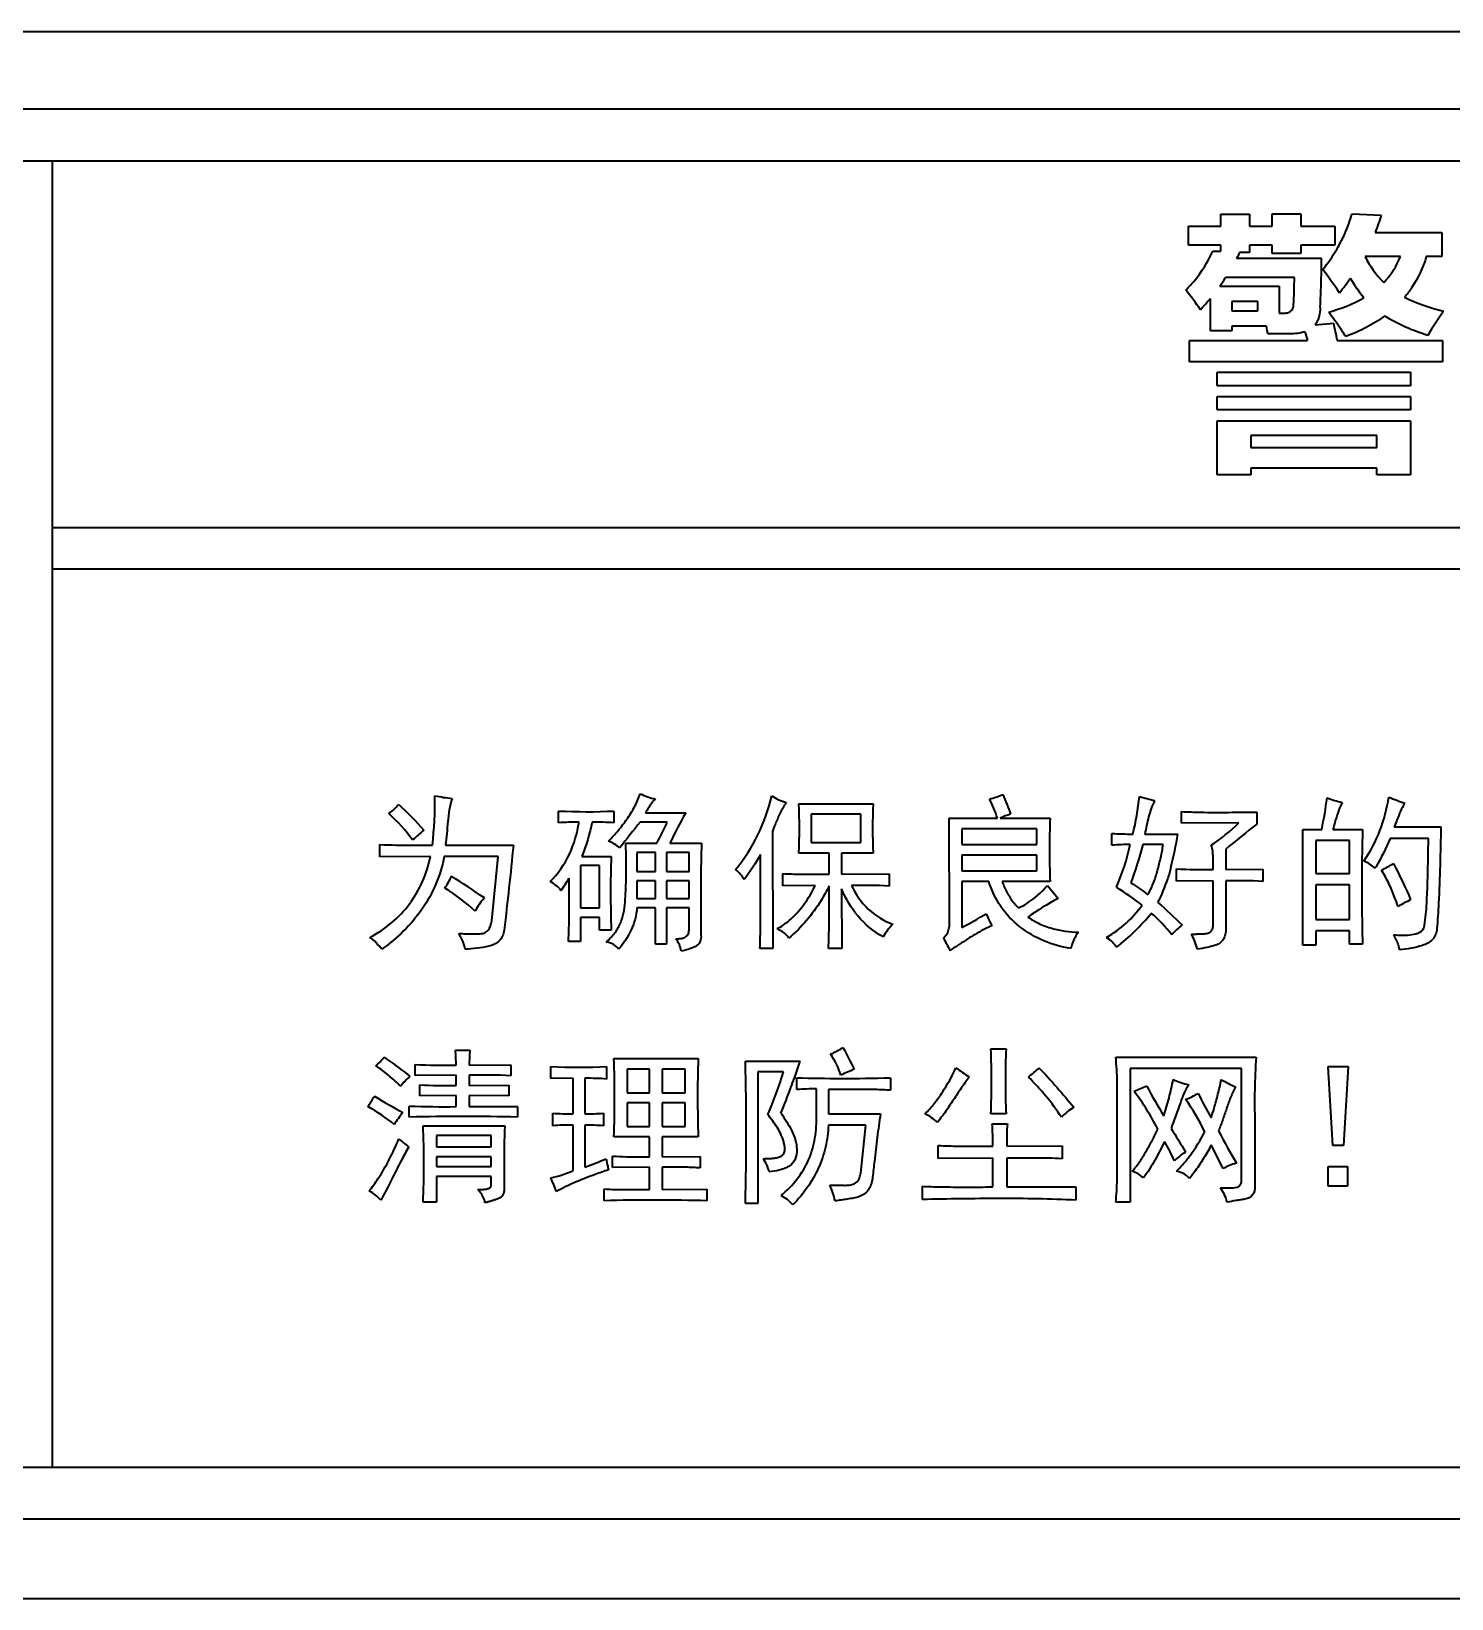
# Model space of a CAD drawing. Header units: millimetres. Extents: x 32496 to 166256, y 3504 to 23939.
# Drawn here: x 43091.1 to 43118.28, y 11585.08 to 11615.08 of the extents above; entities that cross this region are included whole.
import ezdxf

# ---------------------------------------------------------------- set-up
doc = ezdxf.new("R2010")
doc.units = ezdxf.units.MM
doc.layers.get('0').update_dxf_attribs({"lineweight": 35})

msp = doc.modelspace()

# ---------------------------------------------------------------- linework, layer by layer
at = {"linetype": 'Continuous'}
for p, q in [((43066.14, 11615.075), (43148.14, 11615.075)), ((43066.069, 11613.593), (43148.21, 11613.593)), ((43148.21, 11612.593), (43066.069, 11612.593)), ((43091.501, 11612.593), (43091.501, 11605.578)), ((43113.861, 11611.345), (43113.861, 11611.575)), ((43113.861, 11611.575), (43114.412, 11611.575)), ((43114.412, 11611.575), (43114.412, 11611.345)), ((43114.843, 11611.345), (43114.843, 11611.581)), ((43114.843, 11611.581), (43115.394, 11611.581)), ((43115.394, 11611.581), (43115.394, 11611.345)), ((43116.371, 11611.581), (43116.931, 11611.556)), ((43113.24, 11610.985), (43113.24, 11611.345)), ((43113.24, 11611.345), (43113.861, 11611.345)), ((43114.412, 11611.345), (43114.843, 11611.345)), ((43115.394, 11611.345), (43116.045, 11611.345)), ((43116.045, 11611.345), (43116.045, 11610.985)), ((43116.812, 11611.225), (43118.089, 11611.225)), ((43118.089, 11611.225), (43118.089, 11610.764)), ((43113.861, 11610.985), (43113.24, 11610.985)), ((43113.861, 11610.869), (43113.861, 11610.985)), ((43114.412, 11610.985), (43114.412, 11610.844)), ((43114.843, 11610.985), (43114.412, 11610.985)), ((43114.843, 11610.824), (43114.843, 11610.985)), ((43115.394, 11610.985), (43115.394, 11610.824)), ((43116.045, 11610.985), (43115.394, 11610.985)), ((43113.706, 11610.869), (43113.861, 11610.869)), ((43114.161, 11610.734), (43115.789, 11610.734)), ((43114.412, 11610.844), (43114.217, 11610.844)), ((43115.394, 11610.824), (43114.843, 11610.824)), ((43117.297, 11610.764), (43116.621, 11610.764)), ((43118.089, 11610.764), (43117.793, 11610.764)), ((43115.268, 11610.363), (43113.951, 11610.363)), ((43113.841, 11610.198), (43114.978, 11610.198)), ((43114.978, 11610.198), (43114.978, 11609.682)), ((43113.66, 11609.341), (43113.66, 11609.962)), ((43114.071, 11609.902), (43114.071, 11609.727)), ((43114.567, 11609.902), (43114.071, 11609.902)), ((43114.071, 11609.727), (43114.567, 11609.727)), ((43114.567, 11609.727), (43114.567, 11609.902)), ((43114.071, 11609.431), (43114.071, 11609.341)), ((43114.732, 11609.431), (43114.071, 11609.431)), ((43115.664, 11609.461), (43116.02, 11609.492)), ((43113.264, 11608.75), (43113.264, 11609.161)), ((43113.264, 11609.161), (43115.519, 11609.161)), ((43114.071, 11609.341), (43113.66, 11609.341)), ((43115.179, 11609.286), (43114.762, 11609.286)), ((43116.09, 11609.161), (43118.104, 11609.161)), ((43118.104, 11609.161), (43118.104, 11608.75)), ((43118.104, 11608.75), (43113.264, 11608.75)), ((43113.791, 11608.289), (43113.791, 11608.55)), ((43113.791, 11608.55), (43117.488, 11608.55)), ((43117.488, 11608.55), (43117.488, 11608.289)), ((43117.488, 11608.289), (43113.791, 11608.289)), ((43113.791, 11607.828), (43113.791, 11608.089)), ((43113.791, 11608.089), (43117.488, 11608.089)), ((43117.488, 11608.089), (43117.488, 11607.828)), ((43117.488, 11607.828), (43113.791, 11607.828)), ((43113.791, 11606.586), (43113.791, 11607.618)), ((43113.791, 11607.618), (43117.488, 11607.618)), ((43117.488, 11607.618), (43117.488, 11606.586)), ((43114.432, 11607.337), (43114.432, 11607.107)), ((43116.847, 11607.337), (43114.432, 11607.337)), ((43116.847, 11607.107), (43116.847, 11607.337)), ((43114.432, 11607.107), (43116.847, 11607.107)), ((43114.432, 11606.717), (43114.432, 11606.586)), ((43116.847, 11606.717), (43114.432, 11606.717)), ((43116.847, 11606.586), (43116.847, 11606.717)), ((43114.432, 11606.586), (43113.791, 11606.586)), ((43117.488, 11606.586), (43116.847, 11606.586)), ((43091.501, 11605.578), (43091.501, 11604.778)), ((43091.501, 11605.578), (43148.64, 11605.578)), ((43091.501, 11604.778), (43091.501, 11587.594)), ((43148.64, 11604.778), (43091.501, 11604.778)), ((43101.189, 11599.926), (43101.189, 11600.152)), ((43102.248, 11600.152), (43102.248, 11599.926)), ((43102.853, 11600.115), (43103.622, 11600.115)), ((43105.785, 11600.291), (43107.21, 11600.291)), ((43113.111, 11599.919), (43113.111, 11600.14)), ((43114.548, 11600.128), (43114.548, 11599.901)), ((43103.269, 11599.938), (43102.752, 11599.938)), ((43106.025, 11600.089), (43106.025, 11599.547)), ((43106.97, 11600.089), (43106.025, 11600.089)), ((43106.97, 11599.547), (43106.97, 11600.089)), ((43108.667, 11597.947), (43108.66, 11600.014)), ((43108.66, 11600.014), (43109.587, 11600.014)), ((43108.906, 11599.812), (43108.906, 11599.51)), ((43110.343, 11599.812), (43108.906, 11599.812)), ((43109.637, 11600.014), (43110.595, 11600.014)), ((43110.343, 11599.51), (43110.343, 11599.812)), ((43114.208, 11599.926), (43113.111, 11599.919)), ((43117.178, 11599.85), (43118.072, 11599.85)), ((43097.766, 11599.276), (43097.766, 11599.51)), ((43102.475, 11599.535), (43103.067, 11599.535)), ((43103.32, 11599.535), (43103.925, 11599.535)), ((43105.281, 11599.762), (43105.287, 11597.518)), ((43106.025, 11599.547), (43106.97, 11599.547)), ((43108.906, 11599.51), (43110.343, 11599.51)), ((43111.775, 11599.497), (43111.775, 11599.724)), ((43112.758, 11599.51), (43112.368, 11599.51)), ((43112.405, 11599.711), (43113.036, 11599.711)), ((43115.431, 11597.581), (43115.431, 11599.799)), ((43115.431, 11599.799), (43115.791, 11599.799)), ((43115.678, 11599.585), (43115.678, 11598.955)), ((43116.321, 11599.585), (43115.678, 11599.585)), ((43116.006, 11599.799), (43116.572, 11599.799)), ((43116.321, 11598.955), (43116.321, 11599.585)), ((43117.833, 11599.623), (43117.102, 11599.623)), ((43098.736, 11599.283), (43097.766, 11599.276)), ((43098.395, 11599.497), (43098.436, 11599.497)), ((43098.395, 11599.497), (43098.436, 11599.497)), ((43100.035, 11599.283), (43099.001, 11599.283)), ((43099.026, 11599.497), (43100.324, 11599.497)), ((43099.909, 11598.047), (43100.035, 11599.283)), ((43101.631, 11599.283), (43102.198, 11599.283)), ((43102.689, 11599.358), (43102.689, 11598.993)), ((43103.043, 11599.358), (43102.689, 11599.358)), ((43103.043, 11598.993), (43103.043, 11599.358)), ((43103.257, 11599.358), (43103.257, 11598.993)), ((43103.685, 11599.358), (43103.257, 11599.358)), ((43103.685, 11598.993), (43103.685, 11599.358)), ((43106.365, 11599.346), (43105.785, 11599.346)), ((43106.365, 11598.942), (43106.365, 11599.346)), ((43106.605, 11599.346), (43106.605, 11598.942)), ((43107.21, 11599.346), (43106.605, 11599.346)), ((43108.906, 11599.308), (43108.906, 11599.006)), ((43110.343, 11599.308), (43108.906, 11599.308)), ((43110.343, 11599.006), (43110.343, 11599.308)), ((43113.956, 11599.421), (43113.956, 11599.03)), ((43101.606, 11599.106), (43101.606, 11598.3)), ((43101.971, 11599.106), (43101.606, 11599.106)), ((43101.971, 11598.3), (43101.971, 11599.106)), ((43102.689, 11598.993), (43103.043, 11598.993)), ((43103.257, 11598.993), (43103.685, 11598.993)), ((43105.483, 11598.722), (43105.483, 11598.955)), ((43106.605, 11598.942), (43107.512, 11598.949)), ((43107.512, 11598.949), (43107.512, 11598.716)), ((43108.906, 11599.006), (43110.343, 11599.006)), ((43113.01, 11598.81), (43113.01, 11599.043)), ((43113.956, 11599.03), (43114.662, 11599.037)), ((43114.662, 11599.037), (43114.662, 11598.804)), ((43115.678, 11598.955), (43116.321, 11598.955)), ((43116.561, 11599.195), (43116.56, 11599.104)), ((43116.561, 11599.195), (43116.56, 11599.104)), ((43102.689, 11598.816), (43102.689, 11598.476)), ((43103.043, 11598.816), (43102.689, 11598.816)), ((43103.043, 11598.476), (43103.043, 11598.816)), ((43103.257, 11598.816), (43103.257, 11598.476)), ((43103.685, 11598.816), (43103.257, 11598.816)), ((43103.685, 11598.476), (43103.685, 11598.816)), ((43106.1, 11598.728), (43105.483, 11598.722)), ((43106.605, 11598.665), (43106.611, 11597.518)), ((43108.906, 11598.804), (43108.906, 11597.921)), ((43109.423, 11598.804), (43108.906, 11598.804)), ((43110.595, 11598.804), (43109.675, 11598.804)), ((43110.545, 11598.728), (43110.747, 11598.476)), ((43113.716, 11598.816), (43113.01, 11598.81)), ((43113.716, 11598.01), (43113.716, 11598.816)), ((43113.956, 11598.816), (43113.956, 11597.909)), ((43115.678, 11598.741), (43115.678, 11598.073)), ((43116.321, 11598.741), (43115.678, 11598.741)), ((43116.321, 11598.073), (43116.321, 11598.741)), ((43102.689, 11598.476), (43103.043, 11598.476)), ((43103.257, 11598.476), (43103.685, 11598.476)), ((43101.606, 11598.3), (43101.971, 11598.3)), ((43101.606, 11598.111), (43101.606, 11597.657)), ((43101.971, 11598.111), (43101.606, 11598.111)), ((43101.971, 11597.871), (43101.971, 11598.111)), ((43103.043, 11598.3), (43102.689, 11598.3)), ((43103.043, 11597.606), (43103.043, 11598.3)), ((43103.257, 11598.3), (43103.257, 11597.606)), ((43103.685, 11598.3), (43103.257, 11598.3)), ((43103.685, 11597.871), (43103.685, 11598.3)), ((43115.678, 11598.073), (43116.321, 11598.073)), ((43102.198, 11597.871), (43101.971, 11597.871)), ((43115.678, 11597.859), (43115.678, 11597.581)), ((43116.321, 11597.859), (43115.678, 11597.859)), ((43116.321, 11597.606), (43116.321, 11597.859)), ((43101.606, 11597.657), (43101.379, 11597.657)), ((43103.257, 11597.606), (43103.043, 11597.606)), ((43105.287, 11597.518), (43105.042, 11597.518)), ((43106.611, 11597.518), (43106.352, 11597.518)), ((43115.678, 11597.581), (43115.431, 11597.581)), ((43116.572, 11597.606), (43116.321, 11597.606)), ((43109.461, 11595.602), (43109.751, 11595.602)), ((43099.215, 11595.577), (43099.493, 11595.577)), ((43102.248, 11595.413), (43103.862, 11595.413)), ((43104.764, 11595.362), (43105.81, 11595.362)), ((43111.851, 11595.438), (43114.536, 11595.438)), ((43098.446, 11595.092), (43098.446, 11595.3)), ((43099.228, 11595.098), (43098.446, 11595.092)), ((43099.228, 11594.896), (43099.228, 11595.098)), ((43099.48, 11595.287), (43100.274, 11595.293)), ((43099.48, 11595.098), (43099.48, 11594.896)), ((43100.274, 11595.293), (43100.274, 11595.085)), ((43101.038, 11595.029), (43101.038, 11595.262)), ((43101.467, 11595.035), (43101.038, 11595.029)), ((43101.467, 11594.354), (43101.467, 11595.035)), ((43101.694, 11595.035), (43101.694, 11594.354)), ((43102.109, 11595.262), (43102.109, 11595.022)), ((43102.5, 11595.211), (43102.5, 11594.757)), ((43102.929, 11595.211), (43102.5, 11595.211)), ((43102.929, 11594.757), (43102.929, 11595.211)), ((43103.168, 11595.211), (43103.168, 11594.757)), ((43103.609, 11595.211), (43103.168, 11595.211)), ((43103.609, 11594.757), (43103.609, 11595.211)), ((43105.003, 11595.161), (43105.003, 11592.64)), ((43105.495, 11595.161), (43105.003, 11595.161)), ((43105.706, 11595.061), (43105.697, 11595.034)), ((43105.707, 11595.061), (43105.697, 11595.034)), ((43105.747, 11594.82), (43105.747, 11595.047)), ((43107.537, 11595.047), (43107.537, 11594.808)), ((43112.128, 11595.224), (43112.128, 11592.665)), ((43114.258, 11595.224), (43112.128, 11595.224)), ((43114.258, 11593.093), (43114.258, 11595.224)), ((43116.006, 11593.749), (43115.917, 11595.262)), ((43115.917, 11595.262), (43116.295, 11595.262)), ((43116.295, 11595.262), (43116.207, 11593.749)), ((43098.535, 11594.701), (43098.535, 11594.909)), ((43099.228, 11594.707), (43098.535, 11594.701)), ((43099.228, 11594.493), (43099.228, 11594.707)), ((43099.48, 11594.896), (43100.236, 11594.902)), ((43099.48, 11594.705), (43099.48, 11594.493)), ((43100.236, 11594.699), (43099.48, 11594.705)), ((43100.236, 11594.902), (43100.236, 11594.699)), ((43102.5, 11594.757), (43102.929, 11594.757)), ((43103.168, 11594.757), (43103.609, 11594.757)), ((43106.125, 11594.329), (43106.125, 11594.833)), ((43106.352, 11594.82), (43106.352, 11594.354)), ((43111.876, 11593.093), (43111.876, 11594.972)), ((43098.333, 11594.291), (43098.333, 11594.505)), ((43099.48, 11594.493), (43100.4, 11594.499)), ((43100.4, 11594.499), (43100.4, 11594.291)), ((43102.5, 11594.569), (43102.5, 11594.115)), ((43102.929, 11594.569), (43102.5, 11594.569)), ((43102.929, 11594.115), (43102.929, 11594.569)), ((43103.168, 11594.569), (43103.168, 11594.115)), ((43103.609, 11594.569), (43103.168, 11594.569)), ((43103.609, 11594.115), (43103.609, 11594.569)), ((43098.598, 11594.127), (43100.161, 11594.127)), ((43101.076, 11594.127), (43101.076, 11594.367)), ((43101.467, 11593.27), (43101.467, 11594.14)), ((43101.694, 11594.14), (43101.694, 11593.333)), ((43102.047, 11594.367), (43102.047, 11594.127)), ((43102.5, 11594.115), (43102.929, 11594.115)), ((43103.168, 11594.115), (43103.609, 11594.115)), ((43106.352, 11594.354), (43107.348, 11594.354)), ((43107.071, 11594.14), (43106.352, 11594.14)), ((43106.97, 11593.22), (43107.071, 11594.14)), ((43109.751, 11594.354), (43109.461, 11594.354)), ((43109.486, 11594.165), (43109.776, 11594.165)), ((43098.85, 11593.938), (43098.85, 11593.724)), ((43099.896, 11593.938), (43098.85, 11593.938)), ((43099.896, 11593.724), (43099.896, 11593.938)), ((43102.929, 11593.913), (43102.248, 11593.913)), ((43102.929, 11593.535), (43102.929, 11593.913)), ((43103.168, 11593.913), (43103.168, 11593.535)), ((43103.862, 11593.913), (43103.168, 11593.913)), ((43098.85, 11593.724), (43099.896, 11593.724)), ((43098.85, 11593.535), (43098.85, 11593.346)), ((43099.896, 11593.535), (43098.85, 11593.535)), ((43099.896, 11593.346), (43099.896, 11593.535)), ((43102.223, 11593.327), (43102.223, 11593.547)), ((43103.168, 11593.535), (43103.899, 11593.541)), ((43103.899, 11593.541), (43103.899, 11593.32)), ((43108.452, 11593.503), (43108.452, 11593.749)), ((43109.499, 11593.51), (43108.452, 11593.503)), ((43109.499, 11592.955), (43109.499, 11593.51)), ((43109.763, 11593.737), (43110.822, 11593.743)), ((43109.763, 11593.51), (43109.763, 11592.955)), ((43110.822, 11593.743), (43110.822, 11593.497)), ((43113.905, 11593.308), (43113.678, 11593.762)), ((43116.207, 11593.749), (43116.006, 11593.749)), ((43098.85, 11593.346), (43099.896, 11593.346)), ((43102.929, 11593.333), (43102.223, 11593.327)), ((43102.929, 11592.905), (43102.929, 11593.333)), ((43103.168, 11593.333), (43103.168, 11592.905)), ((43115.917, 11592.968), (43115.917, 11593.346)), ((43115.917, 11593.346), (43116.283, 11593.346)), ((43116.283, 11593.346), (43116.283, 11592.968)), ((43098.85, 11593.157), (43098.85, 11592.665)), ((43099.896, 11593.157), (43098.85, 11593.157)), ((43099.896, 11592.98), (43099.896, 11593.157)), ((43102.059, 11592.69), (43102.059, 11592.917)), ((43103.168, 11592.905), (43104.026, 11592.911)), ((43104.026, 11592.911), (43104.026, 11592.69)), ((43108.15, 11592.715), (43108.15, 11592.968)), ((43109.763, 11592.955), (43111.087, 11592.961)), ((43111.087, 11592.961), (43111.087, 11592.703)), ((43116.283, 11592.968), (43115.917, 11592.968)), ((43098.85, 11592.665), (43098.598, 11592.665)), ((43105.003, 11592.64), (43104.764, 11592.64)), ((43112.128, 11592.665), (43111.851, 11592.665)), ((43090.701, 11587.594), (43091.501, 11587.594)), ((43091.501, 11587.594), (43148.21, 11587.594)), ((43148.21, 11586.594), (43066.069, 11586.594)), ((43148.14, 11585.075), (43066.14, 11585.075))]:
    msp.add_line(p, q, dxfattribs=at)
for centre, radius, start, end in [((43113.493, 11612.417), 2.997, 336.0743, 343.802), ((43113.522, 11612.404), 2.965, 330.6677, 336.0656), ((43113.545, 11612.391), 2.939, 323.5941, 330.6659), ((43088.958, 11610.977), 26.832, 359.0227, 359.482), ((43113.574, 11612.37), 2.903, 320.3693, 323.5875), ((43108.081, 11614.168), 6.995, 325.4251, 327.0507), ((43094.802, 11610.663), 20.469, 357.687, 359.1594), ((43088.821, 11610.98), 26.969, 357.4858, 358.8134), ((43089.011, 11610.976), 26.779, 358.8143, 359.0226), ((43111.494, 11613.703), 5.892, 321.8974, 325.3463), ((43110.142, 11607.551), 3.987, 33.4127, 40.1667), ((43104.056, 11618.229), 12.672, 317.9796, 319.278), ((43110.478, 11605.546), 6.851, 35.7583, 37.3438), ((43145.851, 11591.528), 33.167, 146.7334, 147.6908), ((43110.662, 11608.518), 4.171, 10.6111, 12.6487), ((43102.699, 11606.495), 13.654, 11.2584, 12.6774), ((43110.497, 11605.56), 6.828, 34.1688, 35.7597), ((43194.041, 11633.239), 82.131, 196.92737, 197.04773), ((43110.513, 11605.571), 6.808, 32.7875, 34.1672), ((43110.503, 11605.564), 6.82, 32.5725, 32.7878), ((43103.46, 11602.045), 1.717, 245.6676, 255.9429), ((43109.353, 11601.186), 6.586, 347.8472, 353.1864), ((43099.214, 11601.713), 4.426, 330.5233, 336.3632), ((43147.549, 11544.089), 74.143, 131.30395, 131.52509), ((43106.393, 11600.719), 6.719, 345.8097, 351.3751), ((43154.153, 11598.758), 37.595, 178.413, 179.3342), ((43098.514, 11655.564), 56.068, 269.9199, 270.2659), ((43084.622, 11576.208), 26.943, 55.7904, 57.3961), ((43158.371, 11598.714), 41.813, 179.4657, 181.5184), ((43111.076, 11602.378), 6.629, 329.9211, 330.1674), ((43066.524, 11620.662), 41.118, 327.5962, 327.9913), ((43110.081, 11599.731), 2.899, 332.69, 342.4166), ((43109.338, 11600.785), 4.109, 307.9232, 321.0033), ((43101.501, 11598.385), 0.951, 308.8101, 323.0423), ((43101.516, 11598.374), 0.933, 323.0737, 325.965), ((43115.783, 11601.386), 8.106, 206.8869, 208.7998), ((43094.446, 11594.978), 15.028, 357.6208, 2.3792), ((43089.634, 11600.753), 17.051, 340.4993, 341.5696), ((43094.293, 11590.009), 6.486, 51.3258, 51.8561), ((43097.102, 11597.793), 8.796, 336.8951, 342.5848), ((43088.854, 11601.031), 17.879, 339.8159, 340.4034), ((43106.695, 11624.251), 29.219, 268.1405, 269.7976), ((43106.681, 11618.858), 23.826, 269.7854, 272.0582), ((43115.879, 11598.677), 4.183, 241.2604, 245.5054), ((43087.25, 11601.622), 19.588, 338.2593, 339.8091), ((43115.093, 11588.279), 7.117, 111.8574, 113.949), ((43095.89, 11591.508), 3.41, 50.8488, 61.0813), ((43099.367, 11556.435), 37.871, 88.436, 91.564), ((43080.428, 11593.396), 18.184, 357.6964, 2.3036), ((43101.693, 11599.202), 4.848, 270.0076, 274.181), ((43101.693, 11589.29), 4.85, 85.82, 89.9913), ((43100.642, 11596.817), 3.868, 229.5151, 233.1085), ((43110.948, 11595.299), 2.904, 323.2352, 333.7401), ((43111.126, 11595.168), 2.683, 321.2549, 323.1885), ((43104.206, 11593.866), 2.14, 193.8762, 195.1876), ((43104.32, 11593.896), 2.257, 195.1815, 195.7697), ((43111.071, 11595.22), 2.759, 314.6645, 317.2512), ((43111.124, 11595.171), 2.687, 317.2443, 321.237), ((43094.706, 11590.259), 6.953, 22.0317, 24.4044)]:
    msp.add_arc(centre, radius, start, end, dxfattribs=at)
for points in [[(43116.931, 11611.556), (43116.895, 11611.444), (43116.856, 11611.334), (43116.812, 11611.225)], [(43114.217, 11610.844), (43114.201, 11610.806), (43114.183, 11610.769), (43114.161, 11610.734)], [(43116.621, 11610.764), (43116.713, 11610.583), (43116.831, 11610.41), (43116.977, 11610.268)], [(43116.977, 11610.268), (43117.114, 11610.409), (43117.225, 11610.581), (43117.297, 11610.764)], [(43116.13, 11610.067), (43116.028, 11610.221), (43115.924, 11610.373), (43115.81, 11610.519)], [(43116.596, 11609.977), (43116.499, 11610.093), (43116.414, 11610.221), (43116.341, 11610.353)], [(43115.925, 11609.702), (43116.158, 11609.766), (43116.388, 11609.854), (43116.596, 11609.977)], [(43117.378, 11609.988), (43117.61, 11609.866), (43117.863, 11609.781), (43118.119, 11609.722)], [(43116.997, 11609.627), (43116.772, 11609.459), (43116.515, 11609.332), (43116.251, 11609.236)], [(43117.819, 11609.256), (43117.532, 11609.347), (43117.25, 11609.465), (43116.997, 11609.627)], [(43115.469, 11609.326), (43115.376, 11609.296), (43115.276, 11609.285), (43115.179, 11609.286)], [(43098.774, 11599.497), (43098.811, 11599.811), (43098.825, 11600.127), (43098.824, 11600.442)], [(43098.824, 11600.442), (43098.933, 11600.422), (43099.043, 11600.403), (43099.153, 11600.392)], [(43105.269, 11600.442), (43105.35, 11600.382), (43105.448, 11600.344), (43105.546, 11600.316)], [(43109.436, 11600.379), (43109.522, 11600.403), (43109.606, 11600.432), (43109.688, 11600.467)], [(43109.688, 11600.467), (43109.742, 11600.343), (43109.797, 11600.218), (43109.839, 11600.089)], [(43112.178, 11599.711), (43112.237, 11599.947), (43112.276, 11600.188), (43112.304, 11600.43)], [(43112.304, 11600.43), (43112.4, 11600.401), (43112.497, 11600.376), (43112.594, 11600.354)], [(43115.892, 11600.405), (43115.987, 11600.37), (43116.083, 11600.338), (43116.182, 11600.316)], [(43117.077, 11600.417), (43117.176, 11600.375), (43117.276, 11600.335), (43117.379, 11600.304)], [(43097.942, 11600.102), (43098.011, 11600.155), (43098.075, 11600.213), (43098.131, 11600.279)], [(43098.396, 11599.598), (43098.265, 11599.783), (43098.106, 11599.946), (43097.942, 11600.102)], [(43098.131, 11600.279), (43098.296, 11600.12), (43098.461, 11599.96), (43098.61, 11599.787)], [(43101.189, 11600.152), (43101.542, 11600.135), (43101.896, 11600.133), (43102.248, 11600.152)], [(43103.622, 11600.115), (43103.515, 11599.925), (43103.408, 11599.734), (43103.32, 11599.535)], [(43105.785, 11599.346), (43105.802, 11599.66), (43105.804, 11599.976), (43105.785, 11600.291)], [(43107.21, 11600.291), (43107.193, 11599.976), (43107.191, 11599.66), (43107.21, 11599.346)], [(43109.587, 11600.014), (43109.545, 11600.139), (43109.5, 11600.264), (43109.436, 11600.379)], [(43101.58, 11599.938), (43101.45, 11599.938), (43101.319, 11599.936), (43101.189, 11599.926)], [(43101.832, 11599.938), (43101.784, 11599.715), (43101.719, 11599.494), (43101.631, 11599.283)], [(43102.248, 11599.926), (43102.11, 11599.936), (43101.971, 11599.939), (43101.832, 11599.938)], [(43102.752, 11599.938), (43102.617, 11599.779), (43102.488, 11599.614), (43102.362, 11599.447)], [(43109.839, 11600.089), (43109.769, 11600.072), (43109.702, 11600.046), (43109.637, 11600.014)], [(43110.595, 11600.014), (43110.576, 11599.611), (43110.578, 11599.207), (43110.595, 11598.804)], [(43113.678, 11599.497), (43113.866, 11599.625), (43114.046, 11599.766), (43114.208, 11599.926)], [(43114.548, 11599.901), (43114.349, 11599.743), (43114.15, 11599.585), (43113.956, 11599.421)], [(43097.766, 11599.51), (43097.976, 11599.5), (43098.185, 11599.497), (43098.395, 11599.497)], [(43102.362, 11599.447), (43102.299, 11599.501), (43102.226, 11599.546), (43102.147, 11599.573)], [(43111.775, 11599.724), (43111.909, 11599.714), (43112.044, 11599.711), (43112.178, 11599.711)], [(43112.128, 11599.51), (43112.01, 11599.51), (43111.892, 11599.506), (43111.775, 11599.497)], [(43111.863, 11598.691), (43111.978, 11598.954), (43112.064, 11599.23), (43112.128, 11599.51)], [(43112.368, 11599.51), (43112.301, 11599.264), (43112.227, 11599.019), (43112.141, 11598.779)], [(43117.102, 11599.623), (43117.022, 11599.437), (43116.928, 11599.256), (43116.827, 11599.08)], [(43100.324, 11599.497), (43100.272, 11598.954), (43100.211, 11598.413), (43100.148, 11597.871)], [(43102.198, 11599.283), (43102.178, 11598.813), (43102.18, 11598.341), (43102.198, 11597.871)], [(43105.054, 11599.321), (43104.958, 11599.156), (43104.856, 11598.993), (43104.739, 11598.842)], [(43099.014, 11598.678), (43099.06, 11598.751), (43099.104, 11598.826), (43099.14, 11598.905)], [(43104.739, 11598.842), (43104.698, 11598.914), (43104.642, 11598.981), (43104.575, 11599.03)], [(43112.907, 11599.072), (43112.888, 11598.999), (43112.868, 11598.927), (43112.845, 11598.855)], [(43113.01, 11599.043), (43113.245, 11599.031), (43113.481, 11599.029), (43113.716, 11599.03)], [(43116.812, 11599.056), (43116.752, 11599.116), (43116.677, 11599.163), (43116.598, 11599.194)], [(43116.938, 11599.018), (43117.013, 11599.061), (43117.089, 11599.103), (43117.165, 11599.144)], [(43117.165, 11599.144), (43117.282, 11598.916), (43117.395, 11598.687), (43117.493, 11598.451)], [(43099.594, 11598.237), (43099.414, 11598.4), (43099.22, 11598.549), (43099.014, 11598.678)], [(43101.24, 11598.627), (43101.184, 11598.701), (43101.107, 11598.76), (43101.026, 11598.804)], [(43107.512, 11598.716), (43107.273, 11598.729), (43107.033, 11598.73), (43106.794, 11598.728)], [(43112.355, 11598.35), (43112.198, 11598.473), (43112.033, 11598.586), (43111.863, 11598.691)], [(43112.141, 11598.779), (43112.251, 11598.705), (43112.361, 11598.63), (43112.468, 11598.552)], [(43114.662, 11598.804), (43114.427, 11598.819), (43114.191, 11598.818), (43113.956, 11598.816)], [(43099.77, 11598.489), (43099.699, 11598.415), (43099.644, 11598.326), (43099.594, 11598.237)], [(43110.747, 11598.476), (43110.545, 11598.373), (43110.354, 11598.249), (43110.167, 11598.123)], [(43112.658, 11598.401), (43112.816, 11598.261), (43112.971, 11598.118), (43113.124, 11597.972)], [(43117.493, 11598.451), (43117.41, 11598.414), (43117.331, 11598.371), (43117.253, 11598.325)], [(43108.906, 11597.921), (43109.065, 11598.004), (43109.219, 11598.094), (43109.373, 11598.186)], [(43109.373, 11598.186), (43109.4, 11598.106), (43109.439, 11598.03), (43109.486, 11597.959)], [(43112.922, 11597.783), (43112.804, 11597.932), (43112.674, 11598.073), (43112.531, 11598.199)], [(43097.804, 11597.506), (43097.739, 11597.591), (43097.666, 11597.674), (43097.577, 11597.732)], [(43099.404, 11597.506), (43099.382, 11597.612), (43099.341, 11597.719), (43099.278, 11597.808)], [(43103.534, 11597.468), (43103.525, 11597.554), (43103.486, 11597.639), (43103.433, 11597.707)], [(43107.588, 11597.984), (43107.511, 11597.917), (43107.45, 11597.833), (43107.399, 11597.745)], [(43111.863, 11597.543), (43111.818, 11597.62), (43111.747, 11597.681), (43111.675, 11597.732)], [(43113.124, 11597.972), (43113.051, 11597.915), (43112.983, 11597.852), (43112.922, 11597.783)], [(43113.414, 11597.506), (43113.386, 11597.606), (43113.347, 11597.703), (43113.3, 11597.796)], [(43106.39, 11595.501), (43106.475, 11595.532), (43106.558, 11595.573), (43106.63, 11595.627)], [(43106.63, 11595.627), (43106.702, 11595.489), (43106.774, 11595.351), (43106.844, 11595.211)], [(43109.751, 11595.602), (43109.732, 11595.186), (43109.734, 11594.77), (43109.751, 11594.354)], [(43097.69, 11595.274), (43097.749, 11595.325), (43097.805, 11595.379), (43097.854, 11595.438)], [(43097.854, 11595.438), (43098.004, 11595.331), (43098.154, 11595.224), (43098.299, 11595.11)], [(43099.228, 11595.287), (43099.228, 11595.384), (43099.224, 11595.481), (43099.215, 11595.577)], [(43099.493, 11595.577), (43099.485, 11595.481), (43099.48, 11595.384), (43099.48, 11595.287)], [(43102.248, 11593.913), (43102.265, 11594.413), (43102.267, 11594.913), (43102.248, 11595.413)], [(43103.862, 11595.413), (43103.843, 11594.913), (43103.845, 11594.413), (43103.862, 11593.913)], [(43104.764, 11592.64), (43104.787, 11593.547), (43104.784, 11594.455), (43104.764, 11595.362)], [(43106.592, 11595.098), (43106.544, 11595.24), (43106.478, 11595.379), (43106.39, 11595.501)], [(43111.876, 11594.972), (43111.876, 11595.128), (43111.866, 11595.283), (43111.851, 11595.438)], [(43098.346, 11595.073), (43098.281, 11595.016), (43098.221, 11594.953), (43098.169, 11594.884)], [(43098.446, 11595.3), (43098.707, 11595.286), (43098.967, 11595.286), (43099.228, 11595.287)], [(43100.274, 11595.085), (43100.01, 11595.099), (43099.745, 11595.1), (43099.48, 11595.098)], [(43101.038, 11595.262), (43101.395, 11595.24), (43101.753, 11595.243), (43102.109, 11595.262)], [(43102.109, 11595.022), (43101.971, 11595.033), (43101.832, 11595.037), (43101.694, 11595.035)], [(43106.844, 11595.211), (43106.762, 11595.17), (43106.677, 11595.133), (43106.592, 11595.098)], [(43108.793, 11595.237), (43108.876, 11595.176), (43108.959, 11595.117), (43109.045, 11595.06)], [(43110.179, 11595.06), (43110.25, 11595.115), (43110.318, 11595.174), (43110.381, 11595.237)], [(43110.81, 11594.291), (43110.629, 11594.569), (43110.414, 11594.826), (43110.179, 11595.06)], [(43112.948, 11595.01), (43113.047, 11594.973), (43113.148, 11594.94), (43113.25, 11594.909)], [(43098.535, 11594.909), (43098.765, 11594.896), (43098.997, 11594.895), (43099.228, 11594.896)], [(43106.125, 11594.833), (43105.999, 11594.833), (43105.873, 11594.829), (43105.747, 11594.82)], [(43112.443, 11594.884), (43112.547, 11594.692), (43112.654, 11594.501), (43112.771, 11594.316)], [(43113.159, 11594.758), (43113.13, 11594.696), (43113.108, 11594.631), (43113.086, 11594.566)], [(43113.25, 11594.909), (43113.214, 11594.862), (43113.184, 11594.811), (43113.159, 11594.758)], [(43113.187, 11594.632), (43113.269, 11594.663), (43113.349, 11594.702), (43113.426, 11594.745)], [(43113.426, 11594.745), (43113.508, 11594.588), (43113.587, 11594.43), (43113.678, 11594.279)], [(43097.539, 11594.493), (43097.585, 11594.557), (43097.627, 11594.625), (43097.665, 11594.694)], [(43097.665, 11594.694), (43097.842, 11594.584), (43098.024, 11594.48), (43098.207, 11594.379)], [(43098.333, 11594.505), (43098.631, 11594.492), (43098.93, 11594.491), (43099.228, 11594.493)], [(43111.049, 11594.48), (43110.961, 11594.43), (43110.882, 11594.363), (43110.81, 11594.291)], [(43113.086, 11594.566), (43113.029, 11594.403), (43112.969, 11594.24), (43112.909, 11594.077)], [(43113.553, 11594.014), (43113.449, 11594.229), (43113.33, 11594.44), (43113.187, 11594.632)], [(43098.207, 11594.379), (43098.15, 11594.306), (43098.095, 11594.23), (43098.043, 11594.152)], [(43101.076, 11594.367), (43101.206, 11594.358), (43101.336, 11594.354), (43101.467, 11594.354)], [(43101.467, 11594.14), (43101.336, 11594.14), (43101.206, 11594.137), (43101.076, 11594.127)], [(43108.44, 11594.19), (43108.368, 11594.255), (43108.289, 11594.315), (43108.2, 11594.354)], [(43109.499, 11593.737), (43109.499, 11593.88), (43109.497, 11594.023), (43109.486, 11594.165)], [(43109.776, 11594.165), (43109.765, 11594.023), (43109.763, 11593.88), (43109.763, 11593.737)], [(43112.973, 11593.459), (43112.914, 11593.583), (43112.854, 11593.707), (43112.784, 11593.825)], [(43112.909, 11594.077), (43113.005, 11593.928), (43113.097, 11593.776), (43113.187, 11593.623)], [(43113.817, 11594.027), (43113.927, 11593.818), (43114.041, 11593.613), (43114.158, 11593.409)], [(43113.187, 11593.623), (43113.11, 11593.577), (43113.036, 11593.523), (43112.973, 11593.459)], [(43101.038, 11593.132), (43101.186, 11593.157), (43101.329, 11593.21), (43101.467, 11593.27)], [(43101.694, 11593.333), (43101.83, 11593.383), (43101.965, 11593.437), (43102.097, 11593.497)], [(43102.097, 11593.497), (43102.107, 11593.448), (43102.117, 11593.4), (43102.129, 11593.353)], [(43105.218, 11593.245), (43105.2, 11593.335), (43105.157, 11593.421), (43105.105, 11593.497)], [(43112.38, 11593.132), (43112.318, 11593.186), (43112.245, 11593.231), (43112.166, 11593.257)], [(43114.158, 11593.409), (43114.07, 11593.385), (43113.985, 11593.352), (43113.905, 11593.308)], [(43106.479, 11592.69), (43106.461, 11592.795), (43106.425, 11592.898), (43106.378, 11592.993)], [(43111.851, 11592.665), (43111.865, 11592.808), (43111.876, 11592.95), (43111.876, 11593.093)], [(43113.981, 11592.665), (43113.96, 11592.765), (43113.912, 11592.858), (43113.855, 11592.942)], [(43097.791, 11592.703), (43097.723, 11592.771), (43097.649, 11592.835), (43097.564, 11592.879)], [(43105.672, 11592.615), (43105.608, 11592.686), (43105.531, 11592.748), (43105.445, 11592.791)]]:
    msp.add_open_spline(points, degree=3, dxfattribs=at)
for points, knots in [([(43113.189, 11610.123), (43113.244, 11610.176), (43113.451, 11610.398), (43113.613, 11610.661), (43113.706, 11610.869)], [0, 0, 0, 0, 0.250541, 1, 1, 1, 1]), ([(43117.793, 11610.764), (43117.729, 11610.553), (43117.603, 11610.28), (43117.425, 11610.044), (43117.378, 11609.988)], [0, 0, 0, 0, 0.749409, 1, 1, 1, 1]), ([(43114.978, 11609.682), (43115.008, 11609.68), (43115.068, 11609.68), (43115.144, 11609.687), (43115.199, 11609.715), (43115.238, 11609.762), (43115.251, 11609.807), (43115.254, 11609.837)], [0, 0, 0, 0, 0.249931, 0.500219, 0.625077, 0.750429, 1, 1, 1, 1]), ([(43115.764, 11609.797), (43115.762, 11609.709), (43115.742, 11609.587), (43115.682, 11609.485), (43115.664, 11609.461)], [0, 0, 0, 0, 0.74888, 1, 1, 1, 1]), ([(43102.147, 11599.573), (43102.211, 11599.639), (43102.332, 11599.775), (43102.5, 11599.993), (43102.646, 11600.226), (43102.721, 11600.394), (43102.752, 11600.48)], [0, 0, 0, 0, 0.249941, 0.500009, 0.749991, 1, 1, 1, 1]), ([(43104.575, 11599.03), (43104.743, 11599.234), (43105.03, 11599.684), (43105.206, 11600.186), (43105.269, 11600.442)], [0, 0, 0, 0, 0.499882, 1, 1, 1, 1]), ([(43116.598, 11599.194), (43116.725, 11599.374), (43116.929, 11599.771), (43117.04, 11600.2), (43117.077, 11600.417)], [0, 0, 0, 0, 0.499779, 1, 1, 1, 1]), ([(43099.153, 11600.392), (43099.13, 11600.32), (43099.093, 11600.173), (43099.068, 11599.948), (43099.051, 11599.722), (43099.034, 11599.572), (43099.026, 11599.497)], [0, 0, 0, 0, 0.250092, 0.499971, 0.750043, 1, 1, 1, 1]), ([(43103.043, 11600.379), (43103.022, 11600.362), (43102.972, 11600.314), (43102.913, 11600.222), (43102.872, 11600.151), (43102.853, 11600.115)], [0, 0, 0, 0, 0.25018, 0.624988, 1, 1, 1, 1]), ([(43105.546, 11600.316), (43105.503, 11600.252), (43105.427, 11600.118), (43105.346, 11599.929), (43105.299, 11599.81), (43105.281, 11599.762)], [0, 0, 0, 0, 0.374937, 0.749993, 1, 1, 1, 1]), ([(43112.594, 11600.354), (43112.569, 11600.304), (43112.524, 11600.201), (43112.478, 11600.039), (43112.442, 11599.875), (43112.417, 11599.766), (43112.405, 11599.711)], [0, 0, 0, 0, 0.250091, 0.499961, 0.750075, 1, 1, 1, 1]), ([(43113.111, 11600.14), (43113.231, 11600.135), (43113.53, 11600.124), (43114.009, 11600.127), (43114.369, 11600.127), (43114.548, 11600.128)], [0, 0, 0, 0, 0.250006, 0.624999, 1, 1, 1, 1]), ([(43116.182, 11600.316), (43116.153, 11600.255), (43116.101, 11600.128), (43116.049, 11599.953), (43116.017, 11599.844), (43116.006, 11599.799)], [0, 0, 0, 0, 0.374949, 0.749998, 1, 1, 1, 1]), ([(43117.379, 11600.304), (43117.358, 11600.268), (43117.308, 11600.177), (43117.249, 11600.022), (43117.201, 11599.908), (43117.178, 11599.85)], [0, 0, 0, 0, 0.250072, 0.624998, 1, 1, 1, 1]), ([(43101.026, 11598.804), (43101.182, 11598.949), (43101.428, 11599.313), (43101.545, 11599.728), (43101.58, 11599.938)], [0, 0, 0, 0, 0.499344, 1, 1, 1, 1]), ([(43118.072, 11599.85), (43118.068, 11599.606), (43118.056, 11599.117), (43118.034, 11598.465), (43118.008, 11598.059), (43117.997, 11597.896)], [0, 0, 0, 0, 0.375001, 0.749995, 1, 1, 1, 1]), ([(43102.288, 11597.852), (43102.328, 11597.911), (43102.396, 11598.039), (43102.447, 11598.249), (43102.466, 11598.463), (43102.48, 11598.749), (43102.486, 11599.106), (43102.48, 11599.392), (43102.475, 11599.535)], [0, 0, 0, 0, 0.125258, 0.250058, 0.375336, 0.500276, 0.750114, 1, 1, 1, 1]), ([(43103.925, 11599.535), (43103.92, 11599.389), (43103.91, 11599.024), (43103.912, 11598.44), (43103.912, 11598.002), (43103.912, 11597.783)], [0, 0, 0, 0, 0.250004, 0.625, 1, 1, 1, 1]), ([(43112.468, 11598.552), (43112.508, 11598.625), (43112.579, 11598.778), (43112.655, 11599.018), (43112.712, 11599.263), (43112.745, 11599.427), (43112.758, 11599.51)], [0, 0, 0, 0, 0.25004, 0.499978, 0.750068, 1, 1, 1, 1]), ([(43117.745, 11597.909), (43117.76, 11597.979), (43117.783, 11598.121), (43117.797, 11598.335), (43117.808, 11598.55), (43117.82, 11598.836), (43117.827, 11599.194), (43117.831, 11599.48), (43117.833, 11599.623)], [0, 0, 0, 0, 0.125011, 0.249999, 0.375017, 0.500004, 0.750004, 1, 1, 1, 1]), ([(43097.577, 11597.732), (43097.725, 11597.809), (43098.005, 11597.995), (43098.35, 11598.363), (43098.605, 11598.797), (43098.704, 11599.119), (43098.736, 11599.283)], [0, 0, 0, 0, 0.249992, 0.499989, 0.749992, 1, 1, 1, 1]), ([(43099.001, 11599.283), (43098.935, 11598.925), (43098.637, 11598.232), (43098.101, 11597.716), (43097.804, 11597.506)], [0, 0, 0, 0, 0.499597, 1, 1, 1, 1]), ([(43105.042, 11597.518), (43105.047, 11597.668), (43105.056, 11598.044), (43105.054, 11598.645), (43105.054, 11599.096), (43105.054, 11599.321)], [0, 0, 0, 0, 0.250004, 0.625, 1, 1, 1, 1]), ([(43113.716, 11599.03), (43113.717, 11599.07), (43113.716, 11599.148), (43113.715, 11599.265), (43113.708, 11599.383), (43113.69, 11599.46), (43113.678, 11599.497)], [0, 0, 0, 0, 0.249901, 0.50005, 0.749884, 1, 1, 1, 1]), ([(43105.483, 11598.955), (43105.593, 11598.948), (43105.813, 11598.94), (43106.108, 11598.943), (43106.292, 11598.942), (43106.365, 11598.942)], [0, 0, 0, 0, 0.374988, 0.75, 1, 1, 1, 1]), ([(43117.253, 11598.325), (43117.232, 11598.385), (43117.175, 11598.533), (43117.08, 11598.769), (43116.989, 11598.937), (43116.938, 11599.018)], [0, 0, 0, 0, 0.250004, 0.625072, 1, 1, 1, 1]), ([(43101.379, 11597.657), (43101.383, 11597.758), (43101.392, 11598.01), (43101.392, 11598.413), (43101.391, 11598.716), (43101.391, 11598.867)], [0, 0, 0, 0, 0.250006, 0.624999, 1, 1, 1, 1]), ([(43105.369, 11597.896), (43105.452, 11597.94), (43105.76, 11598.155), (43105.978, 11598.477), (43106.1, 11598.728)], [0, 0, 0, 0, 0.25113, 1, 1, 1, 1]), ([(43106.365, 11598.716), (43106.318, 11598.621), (43106.114, 11598.253), (43105.838, 11597.922), (43105.596, 11597.72)], [0, 0, 0, 0, 0.250691, 1, 1, 1, 1]), ([(43106.352, 11597.518), (43106.357, 11597.618), (43106.367, 11597.867), (43106.365, 11598.267), (43106.366, 11598.566), (43106.365, 11598.716)], [0, 0, 0, 0, 0.250008, 0.624999, 1, 1, 1, 1]), ([(43107.399, 11597.745), (43107.218, 11597.842), (43106.893, 11598.114), (43106.684, 11598.475), (43106.605, 11598.665)], [0, 0, 0, 0, 0.499611, 1, 1, 1, 1]), ([(43106.794, 11598.728), (43106.87, 11598.559), (43107.088, 11598.247), (43107.414, 11598.048), (43107.588, 11597.984)], [0, 0, 0, 0, 0.500059, 1, 1, 1, 1]), ([(43110.986, 11597.518), (43110.811, 11597.547), (43110.467, 11597.647), (43110, 11597.914), (43109.629, 11598.308), (43109.476, 11598.635), (43109.423, 11598.804)], [0, 0, 0, 0, 0.250005, 0.500007, 0.750003, 1, 1, 1, 1]), ([(43109.675, 11598.804), (43109.701, 11598.734), (43109.762, 11598.596), (43109.868, 11598.426), (43109.953, 11598.333), (43109.99, 11598.3)], [0, 0, 0, 0, 0.37499, 0.749884, 1, 1, 1, 1]), ([(43109.99, 11598.3), (43110.044, 11598.323), (43110.253, 11598.433), (43110.431, 11598.594), (43110.545, 11598.728)], [0, 0, 0, 0, 0.250671, 1, 1, 1, 1]), ([(43111.675, 11597.732), (43111.807, 11597.811), (43112.059, 11597.992), (43112.267, 11598.224), (43112.355, 11598.35)], [0, 0, 0, 0, 0.500118, 1, 1, 1, 1]), ([(43099.278, 11597.808), (43099.31, 11597.806), (43099.375, 11597.803), (43099.471, 11597.801), (43099.568, 11597.799), (43099.664, 11597.797), (43099.762, 11597.809), (43099.874, 11597.882), (43099.903, 11597.984), (43099.909, 11598.047)], [0, 0, 0, 0, 0.125385, 0.250797, 0.376103, 0.501677, 0.626983, 0.752254, 1, 1, 1, 1]), ([(43102.689, 11598.3), (43102.68, 11598.153), (43102.598, 11597.863), (43102.432, 11597.617), (43102.336, 11597.506)], [0, 0, 0, 0, 0.49944, 1, 1, 1, 1]), ([(43110.167, 11598.123), (43110.237, 11598.074), (43110.386, 11597.988), (43110.628, 11597.9), (43110.881, 11597.849), (43111.052, 11597.835), (43111.137, 11597.833)], [0, 0, 0, 0, 0.250053, 0.499948, 0.750121, 1, 1, 1, 1]), ([(43113.3, 11597.796), (43113.323, 11597.796), (43113.37, 11597.796), (43113.439, 11597.8), (43113.508, 11597.803), (43113.577, 11597.804), (43113.646, 11597.819), (43113.697, 11597.872), (43113.716, 11597.94), (43113.718, 11597.987), (43113.716, 11598.01)], [0, 0, 0, 0, 0.124968, 0.250012, 0.374775, 0.5003, 0.624713, 0.749553, 0.874996, 1, 1, 1, 1]), ([(43100.148, 11597.871), (43100.138, 11597.797), (43100.072, 11597.645), (43099.854, 11597.552), (43099.631, 11597.523), (43099.48, 11597.509), (43099.404, 11597.506)], [0, 0, 0, 0, 0.248469, 0.497751, 0.748797, 1, 1, 1, 1]), ([(43103.433, 11597.707), (43103.462, 11597.707), (43103.518, 11597.711), (43103.606, 11597.72), (43103.671, 11597.785), (43103.684, 11597.842), (43103.685, 11597.871)], [0, 0, 0, 0, 0.249873, 0.50085, 0.749907, 1, 1, 1, 1]), ([(43103.912, 11597.783), (43103.919, 11597.737), (43103.912, 11597.664), (43103.858, 11597.587), (43103.799, 11597.548), (43103.734, 11597.524), (43103.646, 11597.497), (43103.579, 11597.478), (43103.534, 11597.468)], [0, 0, 0, 0, 0.248836, 0.373572, 0.499448, 0.624614, 0.749776, 1, 1, 1, 1]), ([(43105.596, 11597.72), (43105.583, 11597.74), (43105.521, 11597.815), (43105.436, 11597.868), (43105.369, 11597.896)], [0, 0, 0, 0, 0.251072, 1, 1, 1, 1]), ([(43108.553, 11597.72), (43108.571, 11597.733), (43108.609, 11597.772), (43108.647, 11597.851), (43108.662, 11597.915), (43108.667, 11597.947)], [0, 0, 0, 0, 0.250348, 0.625006, 1, 1, 1, 1]), ([(43109.486, 11597.959), (43109.415, 11597.927), (43109.239, 11597.841), (43108.972, 11597.676), (43108.776, 11597.547), (43108.679, 11597.48)], [0, 0, 0, 0, 0.250038, 0.624996, 1, 1, 1, 1]), ([(43111.137, 11597.833), (43111.119, 11597.81), (43111.078, 11597.75), (43111.029, 11597.642), (43110.999, 11597.56), (43110.986, 11597.518)], [0, 0, 0, 0, 0.250125, 0.624991, 1, 1, 1, 1]), ([(43113.956, 11597.909), (43113.958, 11597.877), (43113.955, 11597.813), (43113.928, 11597.72), (43113.87, 11597.64), (43113.787, 11597.589), (43113.695, 11597.561), (43113.571, 11597.534), (43113.477, 11597.516), (43113.414, 11597.506)], [0, 0, 0, 0, 0.124856, 0.250658, 0.375048, 0.500648, 0.625509, 0.750412, 1, 1, 1, 1]), ([(43117.165, 11597.783), (43117.217, 11597.779), (43117.321, 11597.774), (43117.517, 11597.777), (43117.699, 11597.821), (43117.745, 11597.909)], [0, 0, 0, 0, 0.254641, 0.509209, 1, 1, 1, 1]), ([(43117.279, 11597.493), (43117.276, 11597.519), (43117.257, 11597.622), (43117.209, 11597.718), (43117.165, 11597.783)], [0, 0, 0, 0, 0.250752, 1, 1, 1, 1]), ([(43117.997, 11597.896), (43117.991, 11597.822), (43117.93, 11597.67), (43117.719, 11597.57), (43117.502, 11597.522), (43117.353, 11597.5), (43117.279, 11597.493)], [0, 0, 0, 0, 0.248335, 0.497839, 0.748843, 1, 1, 1, 1]), ([(43102.336, 11597.506), (43102.309, 11597.544), (43102.237, 11597.609), (43102.144, 11597.639), (43102.097, 11597.644)], [0, 0, 0, 0, 0.500075, 1, 1, 1, 1]), ([(43114.536, 11595.438), (43114.521, 11595.233), (43114.503, 11594.821), (43114.511, 11594.203), (43114.509, 11593.585), (43114.51, 11593.174), (43114.51, 11592.968)], [0, 0, 0, 0, 0.24999, 0.499998, 0.749998, 1, 1, 1, 1]), ([(43098.169, 11594.884), (43098.096, 11594.956), (43097.941, 11595.093), (43097.777, 11595.219), (43097.69, 11595.274)], [0, 0, 0, 0, 0.50004, 1, 1, 1, 1]), ([(43108.2, 11594.354), (43108.263, 11594.417), (43108.38, 11594.552), (43108.588, 11594.841), (43108.719, 11595.075), (43108.793, 11595.237)], [0, 0, 0, 0, 0.250053, 0.500219, 1, 1, 1, 1]), ([(43109.045, 11595.06), (43108.992, 11594.989), (43108.89, 11594.845), (43108.746, 11594.623), (43108.598, 11594.403), (43108.493, 11594.261), (43108.44, 11594.19)], [0, 0, 0, 0, 0.249998, 0.500005, 0.749985, 1, 1, 1, 1]), ([(43110.381, 11595.237), (43110.499, 11595.116), (43110.724, 11594.866), (43110.941, 11594.61), (43111.049, 11594.48)], [0, 0, 0, 0, 0.499979, 1, 1, 1, 1]), ([(43112.771, 11594.316), (43112.805, 11594.431), (43112.873, 11594.66), (43112.928, 11594.892), (43112.948, 11595.01)], [0, 0, 0, 0, 0.500076, 1, 1, 1, 1]), ([(43113.678, 11594.279), (43113.696, 11594.339), (43113.739, 11594.491), (43113.809, 11594.732), (43113.85, 11594.917), (43113.868, 11595.01)], [0, 0, 0, 0, 0.25, 0.625019, 1, 1, 1, 1]), ([(43107.537, 11594.808), (43107.439, 11594.813), (43107.192, 11594.823), (43106.797, 11594.821), (43106.5, 11594.821), (43106.352, 11594.82)], [0, 0, 0, 0, 0.250008, 0.624999, 1, 1, 1, 1]), ([(43112.658, 11594.064), (43112.589, 11594.188), (43112.449, 11594.434), (43112.292, 11594.672), (43112.204, 11594.783)], [0, 0, 0, 0, 0.500126, 1, 1, 1, 1]), ([(43114.145, 11594.871), (43114.109, 11594.804), (43114.042, 11594.668), (43113.969, 11594.454), (43113.898, 11594.238), (43113.844, 11594.097), (43113.817, 11594.027)], [0, 0, 0, 0, 0.250072, 0.499984, 0.750009, 1, 1, 1, 1]), ([(43100.161, 11594.127), (43100.156, 11594.027), (43100.146, 11593.778), (43100.148, 11593.379), (43100.148, 11593.08), (43100.148, 11592.93)], [0, 0, 0, 0, 0.250008, 0.624999, 1, 1, 1, 1]), ([(43105.105, 11593.497), (43105.131, 11593.497), (43105.183, 11593.498), (43105.261, 11593.503), (43105.339, 11593.51), (43105.417, 11593.525), (43105.486, 11593.569), (43105.522, 11593.644), (43105.517, 11593.724), (43105.503, 11593.801), (43105.481, 11593.876), (43105.44, 11593.973), (43105.377, 11594.088), (43105.289, 11594.217), (43105.225, 11594.301), (43105.193, 11594.342)], [0, 0, 0, 0, 0.062499, 0.12495, 0.187517, 0.250014, 0.312543, 0.375057, 0.437586, 0.500161, 0.562587, 0.625129, 0.750066, 0.875028, 1, 1, 1, 1]), ([(43105.445, 11594.367), (43105.482, 11594.315), (43105.552, 11594.208), (43105.651, 11594.043), (43105.724, 11593.865), (43105.757, 11593.675), (43105.736, 11593.511), (43105.666, 11593.401), (43105.588, 11593.341), (43105.5, 11593.302), (43105.376, 11593.268), (43105.282, 11593.252), (43105.218, 11593.245)], [0, 0, 0, 0, 0.124976, 0.249982, 0.374949, 0.499839, 0.624428, 0.687121, 0.749715, 0.812496, 0.875023, 1, 1, 1, 1]), ([(43105.445, 11592.791), (43105.557, 11592.883), (43105.761, 11593.093), (43105.994, 11593.467), (43106.108, 11593.892), (43106.13, 11594.184), (43106.125, 11594.329)], [0, 0, 0, 0, 0.249998, 0.499986, 0.749998, 1, 1, 1, 1]), ([(43106.352, 11594.14), (43106.347, 11593.998), (43106.309, 11593.713), (43106.124, 11593.174), (43105.871, 11592.816), (43105.672, 11592.615)], [0, 0, 0, 0, 0.250446, 0.500964, 1, 1, 1, 1]), ([(43107.348, 11594.354), (43107.326, 11594.203), (43107.284, 11593.901), (43107.24, 11593.497), (43107.209, 11593.245), (43107.197, 11593.144)], [0, 0, 0, 0, 0.374996, 0.749999, 1, 1, 1, 1]), ([(43097.564, 11592.879), (43097.624, 11592.954), (43097.849, 11593.265), (43098.021, 11593.61), (43098.131, 11593.875)], [0, 0, 0, 0, 0.25024, 1, 1, 1, 1]), ([(43112.166, 11593.257), (43112.218, 11593.317), (43112.315, 11593.442), (43112.439, 11593.644), (43112.552, 11593.852), (43112.623, 11593.993), (43112.658, 11594.064)], [0, 0, 0, 0, 0.250011, 0.499995, 0.750035, 1, 1, 1, 1]), ([(43112.784, 11593.825), (43112.725, 11593.704), (43112.604, 11593.466), (43112.461, 11593.238), (43112.38, 11593.132)], [0, 0, 0, 0, 0.500122, 1, 1, 1, 1]), ([(43098.321, 11593.724), (43098.274, 11593.64), (43098.159, 11593.43), (43097.99, 11593.086), (43097.857, 11592.83), (43097.791, 11592.703)], [0, 0, 0, 0, 0.250007, 0.625001, 1, 1, 1, 1]), ([(43102.223, 11593.547), (43102.311, 11593.541), (43102.488, 11593.532), (43102.723, 11593.535), (43102.87, 11593.535), (43102.929, 11593.535)], [0, 0, 0, 0, 0.374979, 0.749999, 1, 1, 1, 1]), ([(43108.452, 11593.749), (43108.583, 11593.743), (43108.845, 11593.735), (43109.193, 11593.737), (43109.411, 11593.736), (43109.499, 11593.737)], [0, 0, 0, 0, 0.374994, 0.75, 1, 1, 1, 1]), ([(43110.822, 11593.497), (43110.734, 11593.501), (43110.513, 11593.51), (43110.16, 11593.51), (43109.896, 11593.51), (43109.763, 11593.51)], [0, 0, 0, 0, 0.250009, 0.624999, 1, 1, 1, 1]), ([(43113.678, 11593.762), (43113.636, 11593.676), (43113.543, 11593.508), (43113.396, 11593.298), (43113.302, 11593.169), (43113.263, 11593.119)], [0, 0, 0, 0, 0.374952, 0.749995, 1, 1, 1, 1]), ([(43102.147, 11593.283), (43102.062, 11593.255), (43101.849, 11593.181), (43101.512, 11593.054), (43101.269, 11592.934), (43101.152, 11592.867)], [0, 0, 0, 0, 0.250008, 0.625049, 1, 1, 1, 1]), ([(43103.899, 11593.32), (43103.808, 11593.327), (43103.625, 11593.336), (43103.382, 11593.333), (43103.229, 11593.333), (43103.168, 11593.333)], [0, 0, 0, 0, 0.374982, 0.749999, 1, 1, 1, 1]), ([(43106.378, 11592.993), (43106.407, 11592.992), (43106.467, 11592.99), (43106.557, 11592.989), (43106.647, 11592.987), (43106.737, 11592.986), (43106.825, 11593.004), (43106.906, 11593.051), (43106.951, 11593.132), (43106.966, 11593.19), (43106.97, 11593.22)], [0, 0, 0, 0, 0.125001, 0.249968, 0.375022, 0.499983, 0.625068, 0.750051, 0.87501, 1, 1, 1, 1]), ([(43113.263, 11593.119), (43113.247, 11593.137), (43113.175, 11593.203), (43113.081, 11593.241), (43113.01, 11593.257)], [0, 0, 0, 0, 0.251157, 1, 1, 1, 1]), ([(43099.644, 11592.905), (43099.668, 11592.905), (43099.715, 11592.906), (43099.773, 11592.911), (43099.82, 11592.918), (43099.853, 11592.928), (43099.886, 11592.944), (43099.895, 11592.968), (43099.896, 11592.98)], [0, 0, 0, 0, 0.250071, 0.50017, 0.625175, 0.75007, 0.875504, 1, 1, 1, 1]), ([(43099.783, 11592.652), (43099.78, 11592.677), (43099.764, 11592.736), (43099.715, 11592.821), (43099.669, 11592.878), (43099.644, 11592.905)], [0, 0, 0, 0, 0.250259, 0.624997, 1, 1, 1, 1]), ([(43100.148, 11592.93), (43100.15, 11592.909), (43100.147, 11592.866), (43100.127, 11592.804), (43100.085, 11592.754), (43100.027, 11592.725), (43099.966, 11592.707), (43099.905, 11592.688), (43099.844, 11592.669), (43099.803, 11592.658), (43099.783, 11592.652)], [0, 0, 0, 0, 0.124819, 0.251088, 0.374967, 0.500774, 0.625646, 0.750322, 0.875192, 1, 1, 1, 1]), ([(43102.059, 11592.917), (43102.131, 11592.913), (43102.313, 11592.903), (43102.603, 11592.905), (43102.82, 11592.904), (43102.929, 11592.905)], [0, 0, 0, 0, 0.250013, 0.624999, 1, 1, 1, 1]), ([(43107.197, 11593.144), (43107.195, 11593.105), (43107.18, 11593.026), (43107.134, 11592.915), (43107.054, 11592.823), (43106.947, 11592.767), (43106.83, 11592.742), (43106.714, 11592.722), (43106.596, 11592.704), (43106.518, 11592.694), (43106.479, 11592.69)], [0, 0, 0, 0, 0.12484, 0.250569, 0.375057, 0.500559, 0.625415, 0.750375, 0.875151, 1, 1, 1, 1]), ([(43108.15, 11592.968), (43108.262, 11592.963), (43108.543, 11592.954), (43108.993, 11592.955), (43109.33, 11592.955), (43109.499, 11592.955)], [0, 0, 0, 0, 0.250005, 0.624999, 1, 1, 1, 1]), ([(43113.855, 11592.942), (43113.896, 11592.941), (43113.958, 11592.94), (43114.041, 11592.939), (43114.103, 11592.939), (43114.166, 11592.945), (43114.223, 11592.974), (43114.256, 11593.03), (43114.259, 11593.073), (43114.258, 11593.093)], [0, 0, 0, 0, 0.249981, 0.374933, 0.499997, 0.625017, 0.74997, 0.874907, 1, 1, 1, 1]), ([(43114.51, 11592.968), (43114.513, 11592.911), (43114.495, 11592.783), (43114.347, 11592.722), (43114.236, 11592.707), (43114.122, 11592.69), (43114.038, 11592.675), (43113.981, 11592.665)], [0, 0, 0, 0, 0.248327, 0.496754, 0.622513, 0.748385, 1, 1, 1, 1]), ([(43104.026, 11592.69), (43103.698, 11592.7), (43103.042, 11592.71), (43102.387, 11592.702), (43102.059, 11592.69)], [0, 0, 0, 0, 0.500003, 1, 1, 1, 1]), ([(43111.087, 11592.703), (43110.842, 11592.715), (43110.353, 11592.731), (43109.374, 11592.737), (43108.639, 11592.726), (43108.15, 11592.715)], [0, 0, 0, 0, 0.250003, 0.500002, 1, 1, 1, 1])]:
    msp.add_open_spline(points, degree=3, knots=knots, dxfattribs=at)

doc.saveas('drawing.dxf')
